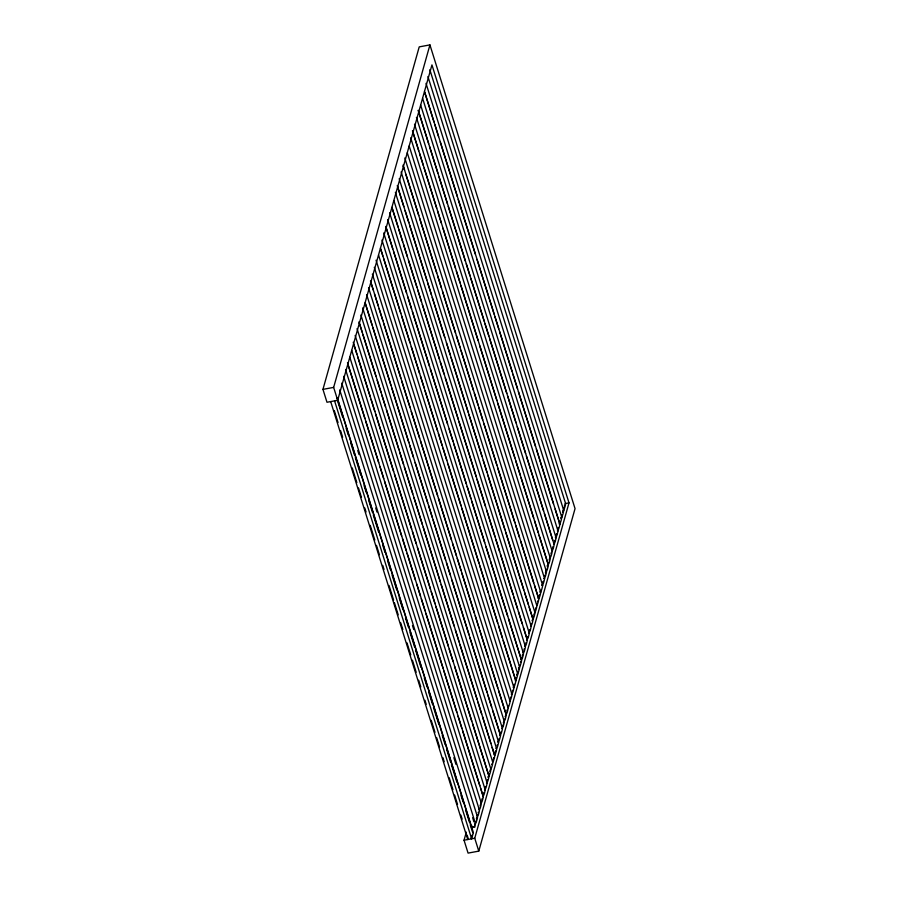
<?xml version="1.0" encoding="UTF-8"?>
<svg xmlns="http://www.w3.org/2000/svg" width="898" height="898" viewBox="0 0 898 898"><rect width="100%" height="100%" fill="white"/><g stroke="black" fill="none" stroke-linecap="round" stroke-linejoin="round"><path stroke-width="1.35" d="M476.67 817.607L476.67 817.685A61.603 26.558 -17.4 0 1 476.423 819.043M471.776 827.193L472.067 826.037M478.78 851.124L474.75 838.238L569.006 502.88L431.949 64.914L337.682 400.284L326.984 402.259L322.954 389.373L419.22 46.876L429.929 44.9L575.046 508.627L478.78 851.124L468.071 853.1L464.041 840.214L466.32 832.143M337.682 400.284L333.652 387.397L429.929 44.9M471.136 838.631L472.112 835.151M474.324 826.553L471.742 827.283M559.611 523.893L560.397 522.636A92.595 39.927 -17.4 0 0 561.811 517.304L426.011 83.346M548.117 564.775L548.914 563.517A92.595 39.927 -17.4 0 0 550.328 558.186L414.517 124.227M538.542 598.843L539.339 597.585A92.595 39.927 -17.4 0 0 540.753 592.253L404.796 158.014M527.047 639.724L527.844 638.467A92.595 39.927 -17.4 0 0 529.259 633.135L393.863 200.512M521.311 660.165L522.097 658.908A92.595 39.927 -17.4 0 0 523.512 653.576L387.7 219.617M519.538 666.911L520.178 665.721A92.595 39.927 -17.4 0 0 521.592 660.389L385.792 226.431M515.564 680.605L516.35 679.348A92.595 39.927 -17.4 0 0 517.764 674.016L381.953 240.058M505.989 714.673L506.775 713.416A92.595 39.927 -17.4 0 0 508.189 708.084L372.378 274.126M500.242 735.114L501.028 733.857A92.595 39.927 -17.4 0 0 502.442 728.525L366.631 294.566M494.495 755.555L495.281 754.298A92.595 39.927 -17.4 0 0 496.695 748.966L360.895 315.007M490.802 769.115L491.453 767.925A92.595 39.927 -17.4 0 0 492.867 762.593L357.056 328.634M488.748 775.995L489.533 774.738A92.595 39.927 -17.4 0 0 490.948 769.406L355.148 335.448M483.001 796.436L483.798 795.179A92.595 39.927 -17.4 0 0 485.212 789.847L349.816 357.224M563.439 510.266L564.236 509.009A92.595 39.927 -17.4 0 0 565.65 503.677L429.839 69.718M561.531 517.08L562.316 515.822A92.595 39.927 -17.4 0 0 563.731 510.491L427.919 76.532M557.692 530.707L558.489 529.45A92.595 39.927 -17.4 0 0 559.903 524.118L424.507 91.495M555.783 537.52L556.569 536.263A92.595 39.927 -17.4 0 0 557.984 530.931L422.599 98.309M553.864 544.334L554.661 543.077A92.595 39.927 -17.4 0 0 556.075 537.745L420.679 105.122M551.944 551.148L552.741 549.89A92.595 39.927 -17.4 0 0 554.156 544.558L418.345 110.6M550.036 557.961L550.822 556.704A92.595 39.927 -17.4 0 0 552.236 551.372L416.436 117.413M546.209 571.588L546.994 570.331A92.595 39.927 -17.4 0 0 548.409 564.999L412.597 131.041M544.289 578.402L545.075 577.145A92.595 39.927 -17.4 0 0 546.489 571.813L410.689 137.854M542.37 585.215L543.167 583.958A92.595 39.927 -17.4 0 0 544.581 578.626L409.185 146.004M540.461 592.029L541.247 590.772A92.595 39.927 -17.4 0 0 542.661 585.44L407.277 152.817M536.634 605.656L537.419 604.399A92.595 39.927 -17.4 0 0 538.834 599.067L403.022 165.109M534.714 612.47L535.5 611.212A92.595 39.927 -17.4 0 0 536.914 605.881L401.114 171.922M530.886 626.097L531.672 624.84A92.595 39.927 -17.4 0 0 533.086 619.508L397.275 185.549M528.967 632.91L529.753 631.653A92.595 39.927 -17.4 0 0 531.167 626.321L395.367 192.363M525.139 646.538L525.925 645.28A92.595 39.927 -17.4 0 0 527.339 639.948L391.955 207.326M523.22 653.351L524.017 652.094A92.595 39.927 -17.4 0 0 525.431 646.762L389.62 212.804M517.472 673.792L518.269 672.535A92.595 39.927 -17.4 0 0 519.684 667.203L383.727 232.964M513.645 687.419L514.431 686.162A92.595 39.927 -17.4 0 0 515.856 680.83L380.46 248.207M511.725 694.233L512.522 692.975A92.595 39.927 -17.4 0 0 513.937 687.644L378.541 255.021M509.817 701.046L510.603 699.789A92.595 39.927 -17.4 0 0 512.017 694.457L376.06 260.218M507.898 707.86L508.695 706.603A92.595 39.927 -17.4 0 0 510.109 701.271L374.298 267.312M504.07 721.487L504.856 720.23A92.595 39.927 -17.4 0 0 506.27 714.898L370.47 280.939M502.15 728.3L502.947 727.043A92.595 39.927 -17.4 0 0 504.362 721.711L368.55 287.753M498.323 741.928L499.12 740.67A92.595 39.927 -17.4 0 0 500.534 735.339L365.138 302.716M496.414 748.741L497.2 747.484A92.595 39.927 -17.4 0 0 498.615 742.152L362.657 307.913M492.575 762.368L493.372 761.111A92.595 39.927 -17.4 0 0 494.787 755.779L358.976 321.821M486.828 782.809L487.625 781.552A92.595 39.927 -17.4 0 0 489.04 776.22L353.228 342.261M484.92 789.623L485.706 788.365A92.595 39.927 -17.4 0 0 487.12 783.034L351.735 350.411M481.092 803.25L481.878 801.993A92.595 39.927 -17.4 0 0 483.292 796.661L347.481 362.702M479.173 810.063L479.959 808.806A92.595 39.927 -17.4 0 0 481.373 803.474L345.573 369.516M477.253 816.877L478.05 815.62A92.595 39.927 -17.4 0 0 479.465 810.288L343.653 376.329M475.345 823.691L476.131 822.433A92.595 39.927 -17.4 0 0 477.545 817.101L341.734 383.143M563.113 510.479L563.731 510.491M561.205 517.293L561.811 517.304M559.286 524.106L559.903 524.118M557.366 530.92L557.984 530.931M555.458 537.734L556.075 537.745M547.791 564.988L548.409 564.999M545.883 571.802L546.489 571.813M543.964 578.615L544.581 578.626M542.044 585.429L542.661 585.44M540.136 592.242L540.753 592.253M530.561 626.31L531.167 626.321M528.641 633.124L529.259 633.135M526.722 639.937L527.339 639.948M517.147 674.005L517.764 674.016M515.239 680.819L515.856 680.83M513.319 687.632L513.937 687.644M511.411 694.446L512.017 694.457M501.825 728.514L502.442 728.525M499.917 735.327L500.534 735.339M497.997 742.141L498.615 742.152M488.422 776.209L489.04 776.22M486.503 783.022L487.12 783.034M484.594 789.836L485.212 789.847M482.675 796.649L483.292 796.661M544.39 575.472L544.929 575.292A51.512 22.214 -17.4 0 1 544.536 576.718M515.654 677.676L516.204 677.496A51.512 22.214 -17.4 0 1 515.8 678.922M502.251 725.371L502.801 725.191A51.512 22.214 -17.4 0 1 502.397 726.617M322.954 389.373L333.652 387.397M564.999 503.621L569.006 502.88M547.252 565.516L547.533 565.583A61.603 26.558 -17.4 0 1 547.275 566.941M518.528 667.719L518.797 667.708A61.603 26.558 -17.4 0 1 518.55 669.145M475.121 823.87L474.952 826.991L471.63 827.698L337.076 397.747M464.041 840.214L474.75 838.238M472.617 832.592L473.392 832.581L471.641 838.811L334.572 400.856M534.804 612.627L535.006 612.694A92.595 39.927 -17.4 0 1 533.592 618.026L532.941 619.216L529.18 607.205M560.846 517.776L560.936 517.888A61.603 26.558 -17.4 0 1 560.823 518.561M545.524 572.284L545.614 572.318A61.603 26.558 -17.4 0 1 545.501 573.07M516.799 674.488L516.889 674.6A61.603 26.558 -17.4 0 1 516.777 675.274M488.074 776.691L488.164 776.725A61.603 26.558 -17.4 0 1 488.052 777.477M474.66 824.386L474.75 824.42A61.603 26.558 -17.4 0 1 474.649 825.172M424.776 92.55L433.97 121.926M434.812 124.586L438.572 136.608M440.245 141.951L457.374 196.696M458.204 199.367L475.345 254.112M477.018 259.455L494.147 314.199M494.978 316.871L498.738 328.881M499.58 331.553L512.118 371.615M512.949 374.286L517.551 388.969M518.382 391.64L535.511 446.385M536.353 449.056L553.482 503.8M555.155 509.144L559.757 523.826M418.199 110.319L428.649 143.702M429.48 146.363L437.842 173.067M439.088 177.074L447.451 203.779M448.282 206.45L465.422 261.195M466.253 263.866L470.013 275.888M470.855 278.56L484.224 321.282M485.055 323.954L488.815 335.975M489.657 338.647L506.786 393.391M507.628 396.063L515.98 422.767M517.237 426.774L525.588 453.479M526.43 456.15L543.559 510.895M544.39 513.566L552.753 540.27M412.451 130.76L418.726 150.785M419.557 153.457L423.317 165.468M424.148 168.139L436.686 208.201M437.528 210.873L441.288 222.884M442.961 228.227L455.488 268.289M456.33 270.96L460.09 282.971M460.921 285.643L478.062 340.387M479.734 345.73L496.863 400.474M497.694 403.146L514.835 457.89M515.665 460.562L520.268 475.255M521.098 477.927L533.636 517.978M534.467 520.649L538.228 532.671M539.069 535.331L548.263 564.707M403.292 166.164L404.549 170.16M405.806 174.167L418.76 215.565M419.591 218.236L436.72 272.981M437.562 275.652L441.322 287.663M442.579 291.67L455.533 333.068M456.364 335.74L460.124 347.751M460.966 350.422L473.493 390.484M474.335 393.156L478.095 405.166M478.926 407.838L482.686 419.86M483.943 423.867L496.897 465.254M497.739 467.925L514.868 522.67M515.699 525.341L519.459 537.363M520.717 541.359L533.67 582.757M534.501 585.429L538.688 598.775M399.195 178.736L535.006 612.694M397.545 186.604L403.819 206.63M405.065 210.637L408.837 222.648M409.668 225.319L426.797 280.064M427.639 282.735L431.399 294.757M432.23 297.429L444.768 337.48M446.441 342.823L450.201 354.845M451.032 357.516L468.172 412.261M469.003 414.932L481.957 456.319M483.214 460.326L486.974 472.348M487.805 475.02L504.945 529.764M505.776 532.435L523.747 589.84M524.578 592.512L528.338 604.534M392.224 208.381L398.072 227.071M398.903 229.742L402.663 241.753M403.505 244.424L407.265 256.446M408.523 260.454L416.874 287.158M417.716 289.829L421.476 301.84M422.307 304.512L439.436 359.256M440.278 361.928L444.039 373.95M445.296 377.957L458.249 419.344M459.08 422.015L476.209 476.759M477.051 479.431L485.403 506.135M486.66 510.143L495.023 536.847M495.853 539.518L499.614 551.54M500.455 554.201L512.983 594.263M513.824 596.934L517.585 608.956M518.415 611.617L522.176 623.639M523.433 627.646L527.193 639.657M386.061 227.486L392.74 248.847M393.582 251.519L406.536 292.905M407.782 296.912L411.542 308.934M412.384 311.606L429.513 366.35M430.355 369.022L447.485 423.766M449.157 429.109L452.918 441.12M453.748 443.792L466.286 483.854M467.128 486.525L470.889 498.536M471.719 501.207L484.673 542.605M485.93 546.601L489.691 558.623M490.521 561.295L507.662 616.039M508.493 618.711L521.446 660.097M380.73 249.262L382.817 255.93M383.659 258.602L400.789 313.346M401.619 316.017L409.982 342.722M411.239 346.729L419.591 373.433M420.432 376.105L424.193 388.127M425.023 390.798L437.562 430.849M438.392 433.521L442.153 445.543M442.995 448.214L446.755 460.225M448.012 464.232L460.966 505.63M461.796 508.29L478.926 563.046M479.768 565.706L488.119 592.422M489.376 596.418L497.739 623.122M498.57 625.794L502.33 637.816M503.172 640.487L515.699 680.538M370.739 281.994L373.242 289.998M374.5 294.005L378.26 306.027M379.091 308.699L382.851 320.709M383.693 323.381L400.822 378.125M401.653 380.797L410.016 407.501M411.273 411.509L419.624 438.213M420.466 440.884L437.595 495.629M438.426 498.3L451.38 539.698M452.637 543.694L456.397 555.716M457.239 558.388L461 570.41M461.83 573.07L474.369 613.132M475.199 615.804L478.96 627.814M479.801 630.486L488.153 657.19M489.41 661.197L497.773 687.902M498.603 690.573L506.124 714.606M365.407 303.771L372.098 325.132M372.928 327.804L390.899 385.22M391.73 387.891L408.871 442.635M409.701 445.307L413.462 457.318M415.134 462.661L427.673 502.723M428.503 505.394L432.264 517.405M433.105 520.077L445.644 560.139M446.474 562.799L450.235 574.821M451.907 580.164L469.037 634.908M469.879 637.58L487.008 692.324M487.85 694.996L491.61 707.007M492.856 711.014L500.377 735.047M359.245 322.876L362.175 332.215M363.005 334.887L375.959 376.284M377.216 380.292L380.976 392.303M381.807 394.974L385.568 406.996M386.409 409.668L398.948 449.718M399.778 452.39L403.539 464.412M404.369 467.083L412.732 493.788M413.989 497.784L422.341 524.499M423.183 527.16L440.312 581.915M441.143 584.576L454.096 625.973M455.353 629.981L459.114 641.991M459.956 644.663L477.085 699.407M477.916 702.079L481.676 714.101M482.518 716.772L490.869 743.477M492.126 747.484L494.63 755.487M353.913 344.652L356.843 353.992M357.673 356.663L370.212 396.725M371.054 399.397L374.814 411.407M375.645 414.079L393.616 471.495M394.447 474.166L411.587 528.911M412.418 531.582L416.178 543.604M417.435 547.6L430.389 588.998M431.22 591.67L434.98 603.68M435.822 606.352L448.36 646.414M449.191 649.086L452.951 661.096M454.624 666.439L471.753 721.184M472.595 723.855L488.894 775.928M347.751 363.757L364.891 418.502M365.722 421.173L378.675 462.56M379.933 466.567L383.693 478.589M384.524 481.261L401.664 536.005M402.495 538.665L406.255 550.687M407.086 553.359L415.448 580.063M416.706 584.07L420.466 596.081M421.297 598.753L425.057 610.775M425.899 613.446L443.028 668.191M443.859 670.862L456.813 712.249M458.07 716.256L461.83 728.278M462.672 730.95L479.801 785.694M480.632 788.365L483.146 796.369M339.725 389.912L475.536 823.87M357.752 450.56L358.998 454.556M375.712 507.976L376.969 512.051M412.485 625.468L413.742 629.554M453.86 757.665L455.948 764.344M472.662 817.752L473.92 821.827M337.547 398.544L473.358 832.502M337.367 400.216L342.8 417.581M346.145 428.256L348.233 434.935M350.748 442.95L354.508 454.96M355.339 457.632L360.772 474.997M364.117 485.672L366.204 492.351M368.708 500.366L372.468 512.376M373.31 515.048L378.743 532.413M382.918 545.76L385.006 552.438M387.521 560.453L390.439 569.792M392.112 575.135L396.714 589.829M399.217 597.832L402.978 609.854M405.481 617.869L408.41 627.208M410.083 632.551L414.674 647.245M415.516 649.916L420.949 667.27M424.294 677.956L427.212 687.296M428.885 692.639L432.645 704.661M433.487 707.332L438.92 724.686M442.254 735.372L445.184 744.711M446.856 750.055L450.616 762.076M451.447 764.748L456.88 782.102M461.067 795.448L463.155 802.127M465.658 810.142L469.418 822.164M470.26 824.824L472.348 831.503M334.281 410.521L338.041 422.531M340.544 430.546L342.632 437.225M352.241 467.937L356.843 482.619M358.515 487.962L361.434 497.312M364.779 507.987L366.036 511.995M370.212 525.352L374.814 540.035M376.475 545.378L379.405 554.728M382.75 565.403L384.007 569.411M389.014 585.44L393.616 600.122M394.447 602.794L398.207 614.816M400.721 622.819L402.809 629.498M406.985 642.856L410.745 654.866M412.418 660.21L416.178 672.232M418.681 680.235L420.78 686.914M424.956 700.272L426.202 704.279M431.22 720.297L434.98 732.319M436.653 737.651L439.582 747.001M442.927 757.688L444.173 761.684M449.191 777.713L452.951 789.735M454.624 795.067L457.542 804.417M460.887 815.103L462.144 819.099M467.162 835.129L468.408 839.136M330.677 401.574L467.746 839.54M487.479 779.7A51.512 22.214 -17.4 0 1 487.075 781.125M524.297 648.704A61.603 26.558 -17.4 0 1 523.916 650.096M523.467 651.667A51.512 22.214 -17.4 0 1 523.197 652.386M500.882 732.005A51.512 22.214 -17.4 0 1 500.702 732.712M500.22 734.149A51.512 22.214 -17.4 0 1 499.917 734.878M503.486 722.295A61.603 26.558 -17.4 0 1 503.374 722.969M505.282 716.155A61.603 26.558 -17.4 0 1 505.147 716.84M504.53 719.085A51.512 22.214 -17.4 0 1 504.317 719.803M527.698 636.615A51.512 22.214 -17.4 0 1 527.519 637.322M527.036 638.759A51.512 22.214 -17.4 0 1 526.733 639.488M508.145 706.176A51.512 22.214 -17.4 0 1 507.875 706.894M517.933 671.39A51.512 22.214 -17.4 0 1 517.719 672.108M482.159 798.603A61.603 26.558 -17.4 0 1 481.777 799.995M481.328 801.566A51.512 22.214 -17.4 0 1 480.767 803.014M483.899 792.485A61.603 26.558 -17.4 0 1 483.696 793.181M482.978 795.471A51.512 22.214 -17.4 0 1 482.686 796.2M485.56 786.513A51.512 22.214 -17.4 0 1 485.38 787.22M484.898 788.657A51.512 22.214 -17.4 0 1 484.594 789.387M491.88 763.85A61.603 26.558 -17.4 0 1 491.734 764.535M490.903 767.498A51.512 22.214 -17.4 0 1 490.645 768.217M490.072 769.99A61.603 26.558 -17.4 0 1 489.825 771.348M489.208 773.593A51.512 22.214 -17.4 0 1 488.995 774.312M507.056 710.026A61.603 26.558 -17.4 0 1 506.887 710.722M506.45 712.271A51.512 22.214 -17.4 0 1 505.967 713.708M526.037 642.586A61.603 26.558 -17.4 0 1 525.835 643.282M525.375 644.854A51.512 22.214 -17.4 0 1 524.814 646.302M522.524 654.833A61.603 26.558 -17.4 0 1 522.209 656.214M521.772 657.763A51.512 22.214 -17.4 0 1 521.289 659.199M510.715 697.095A61.603 26.558 -17.4 0 1 510.513 697.791M509.795 700.081A51.512 22.214 -17.4 0 1 509.492 700.81M520.604 661.646A61.603 26.558 -17.4 0 1 520.47 662.331M519.628 665.295A51.512 22.214 -17.4 0 1 519.37 666.013M493.653 757.721A61.603 26.558 -17.4 0 1 493.485 758.417M493.036 759.966A51.512 22.214 -17.4 0 1 492.564 761.403M495.573 750.908A61.603 26.558 -17.4 0 1 495.191 752.3M494.731 753.871A51.512 22.214 -17.4 0 1 494.472 754.589M498.962 738.818A51.512 22.214 -17.4 0 1 498.783 739.525M498.3 740.962A51.512 22.214 -17.4 0 1 497.997 741.692M497.312 744.79A61.603 26.558 -17.4 0 1 497.099 745.486M496.392 747.776A51.512 22.214 -17.4 0 1 496.089 748.505M512.635 690.281A61.603 26.558 -17.4 0 1 512.421 690.977M511.972 692.549A51.512 22.214 -17.4 0 1 511.411 693.997M514.285 684.31A51.512 22.214 -17.4 0 1 514.105 685.017M513.622 686.454A51.512 22.214 -17.4 0 1 513.319 687.183M475.805 821.288A51.512 22.214 -17.4 0 1 475.581 822.007M478.331 812.23A61.603 26.558 -17.4 0 1 478.163 812.926M477.5 815.193A51.512 22.214 -17.4 0 1 477.242 815.912M480.385 804.731A61.603 26.558 -17.4 0 1 480.071 806.112M479.409 808.38A51.512 22.214 -17.4 0 1 479.15 809.098M546.669 569.186A51.512 22.214 -17.4 0 1 546.444 569.904M546.186 570.623A51.512 22.214 -17.4 0 1 545.883 571.353M551.249 552.629A61.603 26.558 -17.4 0 1 550.934 554.01M550.272 556.277A51.512 22.214 -17.4 0 1 550.014 556.996M537.7 601.009A61.603 26.558 -17.4 0 1 537.532 601.705M536.869 603.972A51.512 22.214 -17.4 0 1 536.611 604.691M529.607 629.801A51.512 22.214 -17.4 0 1 529.427 630.508M528.944 631.945A51.512 22.214 -17.4 0 1 528.641 632.675M532.211 620.091A61.603 26.558 -17.4 0 1 532.099 620.765M531.347 623.695A51.512 22.214 -17.4 0 1 531.122 624.413M530.864 625.131A51.512 22.214 -17.4 0 1 530.561 625.861M540.697 590.345A51.512 22.214 -17.4 0 1 540.136 591.793M534.018 613.951A61.603 26.558 -17.4 0 1 533.872 614.636M533.434 616.174A51.512 22.214 -17.4 0 1 533.042 617.6M535.792 607.823A61.603 26.558 -17.4 0 1 535.612 608.518M535.174 610.068A51.512 22.214 -17.4 0 1 534.692 611.504M554.762 540.383A61.603 26.558 -17.4 0 1 554.56 541.079M554.111 542.65A51.512 22.214 -17.4 0 1 553.538 544.098M556.681 533.569A61.603 26.558 -17.4 0 1 556.479 534.265M556.423 534.411A51.512 22.214 -17.4 0 1 556.244 535.118M555.761 536.555A51.512 22.214 -17.4 0 1 555.458 537.285M560.071 521.491A51.512 22.214 -17.4 0 1 559.858 522.209M559.589 522.928A51.512 22.214 -17.4 0 1 559.286 523.657M543.279 581.264A61.603 26.558 -17.4 0 1 543.066 581.96M543.021 582.106A51.512 22.214 -17.4 0 1 542.841 582.813M542.358 584.25A51.512 22.214 -17.4 0 1 542.055 584.98M558.332 527.597A51.512 22.214 -17.4 0 1 558.163 528.305M562.855 511.074A61.603 26.558 -17.4 0 1 562.597 512.432M561.991 514.677A51.512 22.214 -17.4 0 1 561.766 515.396M549.441 558.769A61.603 26.558 -17.4 0 1 549.194 560.128M548.577 562.373A51.512 22.214 -17.4 0 1 548.094 563.809M553.022 546.5A61.603 26.558 -17.4 0 1 552.64 547.892M552.191 549.464A51.512 22.214 -17.4 0 1 551.933 550.182M564.662 504.934A61.603 26.558 -17.4 0 1 564.337 506.315M563.899 507.864A51.512 22.214 -17.4 0 1 563.416 509.301M539.44 594.891A61.603 26.558 -17.4 0 1 539.238 595.587M538.519 597.877A51.512 22.214 -17.4 0 1 538.216 598.607"/></g></svg>
